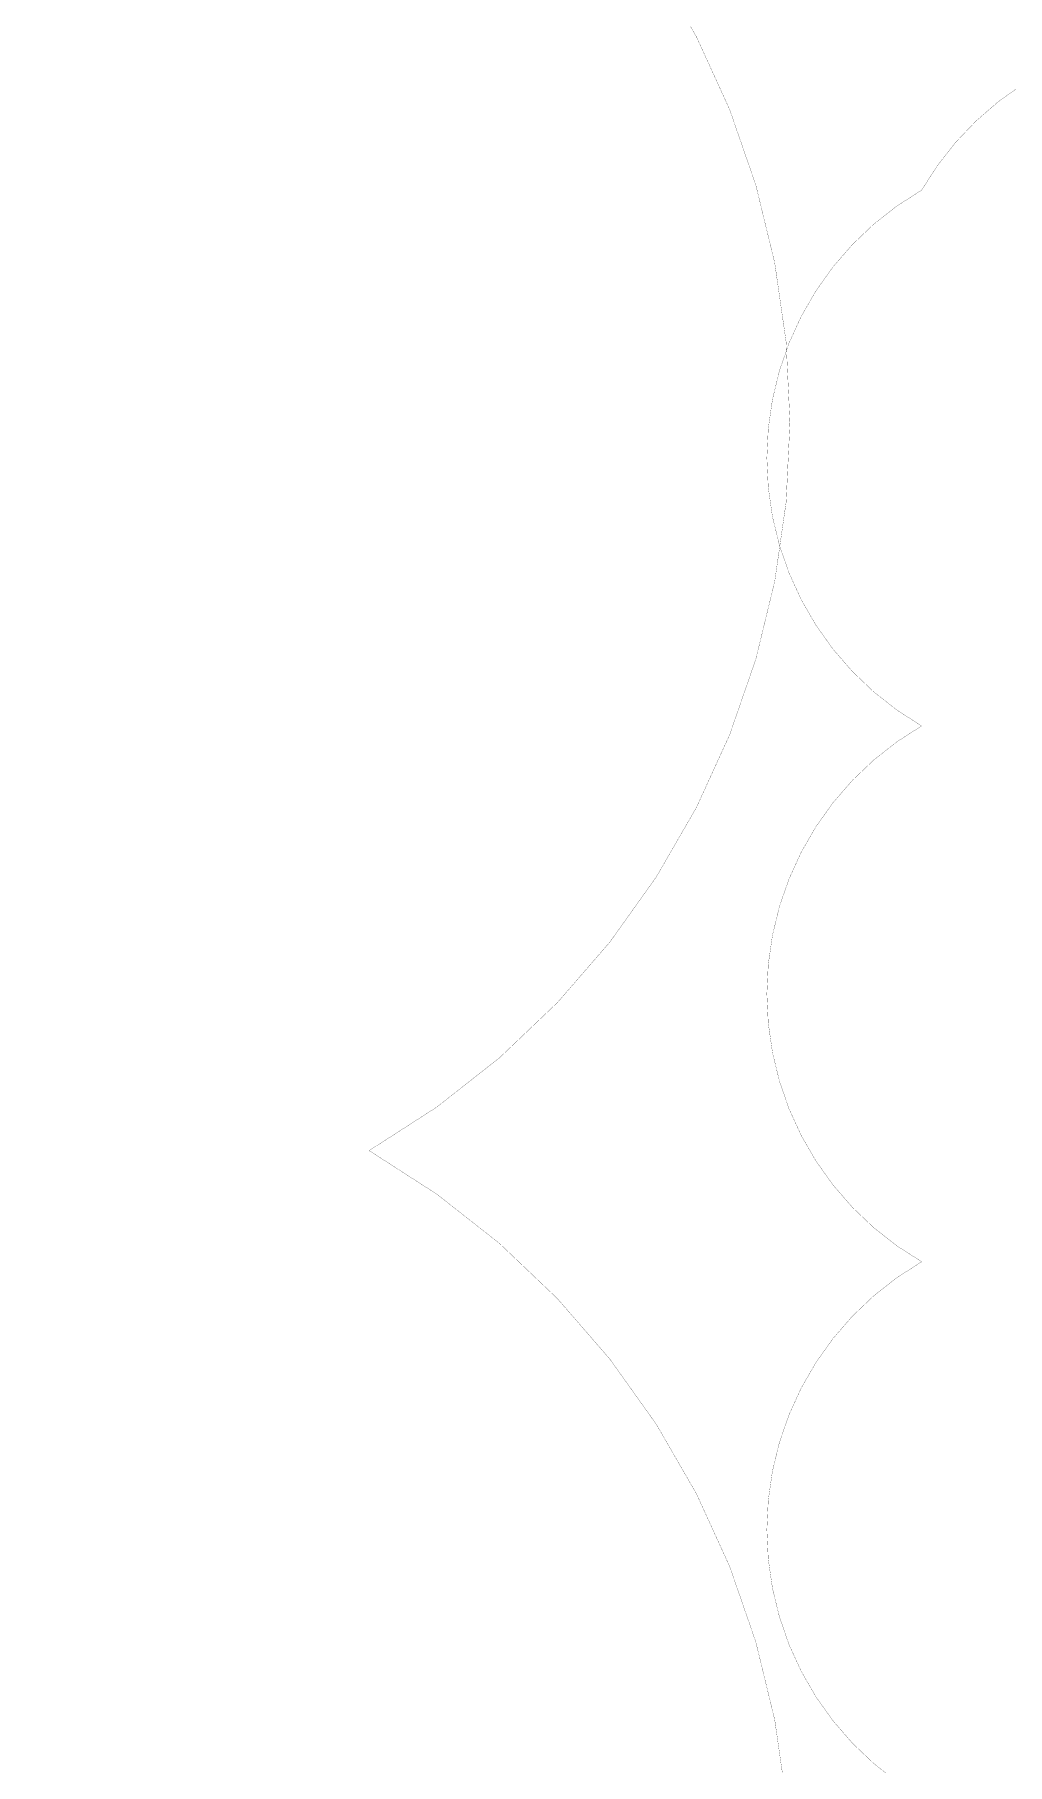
# Model space of a CAD drawing. Extents: x -461650 to 361314, y 245336 to 769729.
# Drawn here: x -52568 to -27955, y 632866 to 676665 of the extents above; entities that cross this region are included whole.
import ezdxf

# ---------------------------------------------------------------- set-up
doc = ezdxf.new("R2010")
doc.units = 0
doc.header["$LTSCALE"] = 1000
doc.layers.add('审图修改', color=2, linetype='CONTINUOUS', plot=False)
doc.layers.add('水平筋标注', color=7, linetype='CONTINUOUS')

msp = doc.modelspace()

# ---------------------------------------------------------------- linework, layer by layer
at = {"layer": '审图修改', "const_width": 5}
msp.add_lwpolyline([(-228554.53, 759077.22, -0.57735027), (-191664.66, 759077.22, -0.57735027), (-154774.78, 759077.22, -0.57735027), (-117884.91, 759077.22, -0.57735027), (-80995.04, 759077.22, -0.57735027), (-44105.17, 759077.22, -0.57735027), (-44105.17, 722187.35, -0.57735027), (-44105.17, 685297.48, -0.57735027), (-44105.17, 648407.61, -0.57735027), (-44105.17, 611517.73, -0.57735027), (-44105.17, 574627.86, -0.57735027), (-44105.17, 537737.99, -0.57735027), (-44105.17, 500848.12, -0.57735027)], format="xyb", dxfattribs=at)
at = {"layer": '水平筋标注', "const_width": 5}
msp.add_lwpolyline([(-30123.8, 672727.03, -0.57735027), (-16556.96, 672727.03, -0.57735027), (-2990.13, 672727.03, -0.57735027), (10576.7, 672727.03, -0.57735027), (24143.53, 672727.03, -0.57735027), (37710.36, 672727.03, -0.57735027), (51277.19, 672727.03, -0.57735027), (51277.19, 659160.2, -0.57735027), (51277.19, 645593.37, -0.57735027), (51277.19, 632026.54, -0.57735027), (51277.19, 618459.71, -0.57735027), (51277.19, 604892.87, -0.57735027), (37710.36, 604892.87, -0.57735027), (24143.53, 604892.87, -0.57735027), (10576.7, 604892.87, -0.57735027), (-2990.13, 604892.87, -0.57735027), (-16556.96, 604892.87, -0.57735027), (-30123.8, 604892.87, -0.57735027), (-30123.8, 618459.71, -0.57735027), (-30123.8, 632026.54, -0.57735027), (-30123.8, 645593.37, -0.57735027), (-30123.8, 659160.2, -0.57735027), (-30123.8, 672727.03, -0.57735027), (-30123.8, 672727.03, -0.57735027)], format="xyb", dxfattribs=at)

doc.saveas('drawing.dxf')
